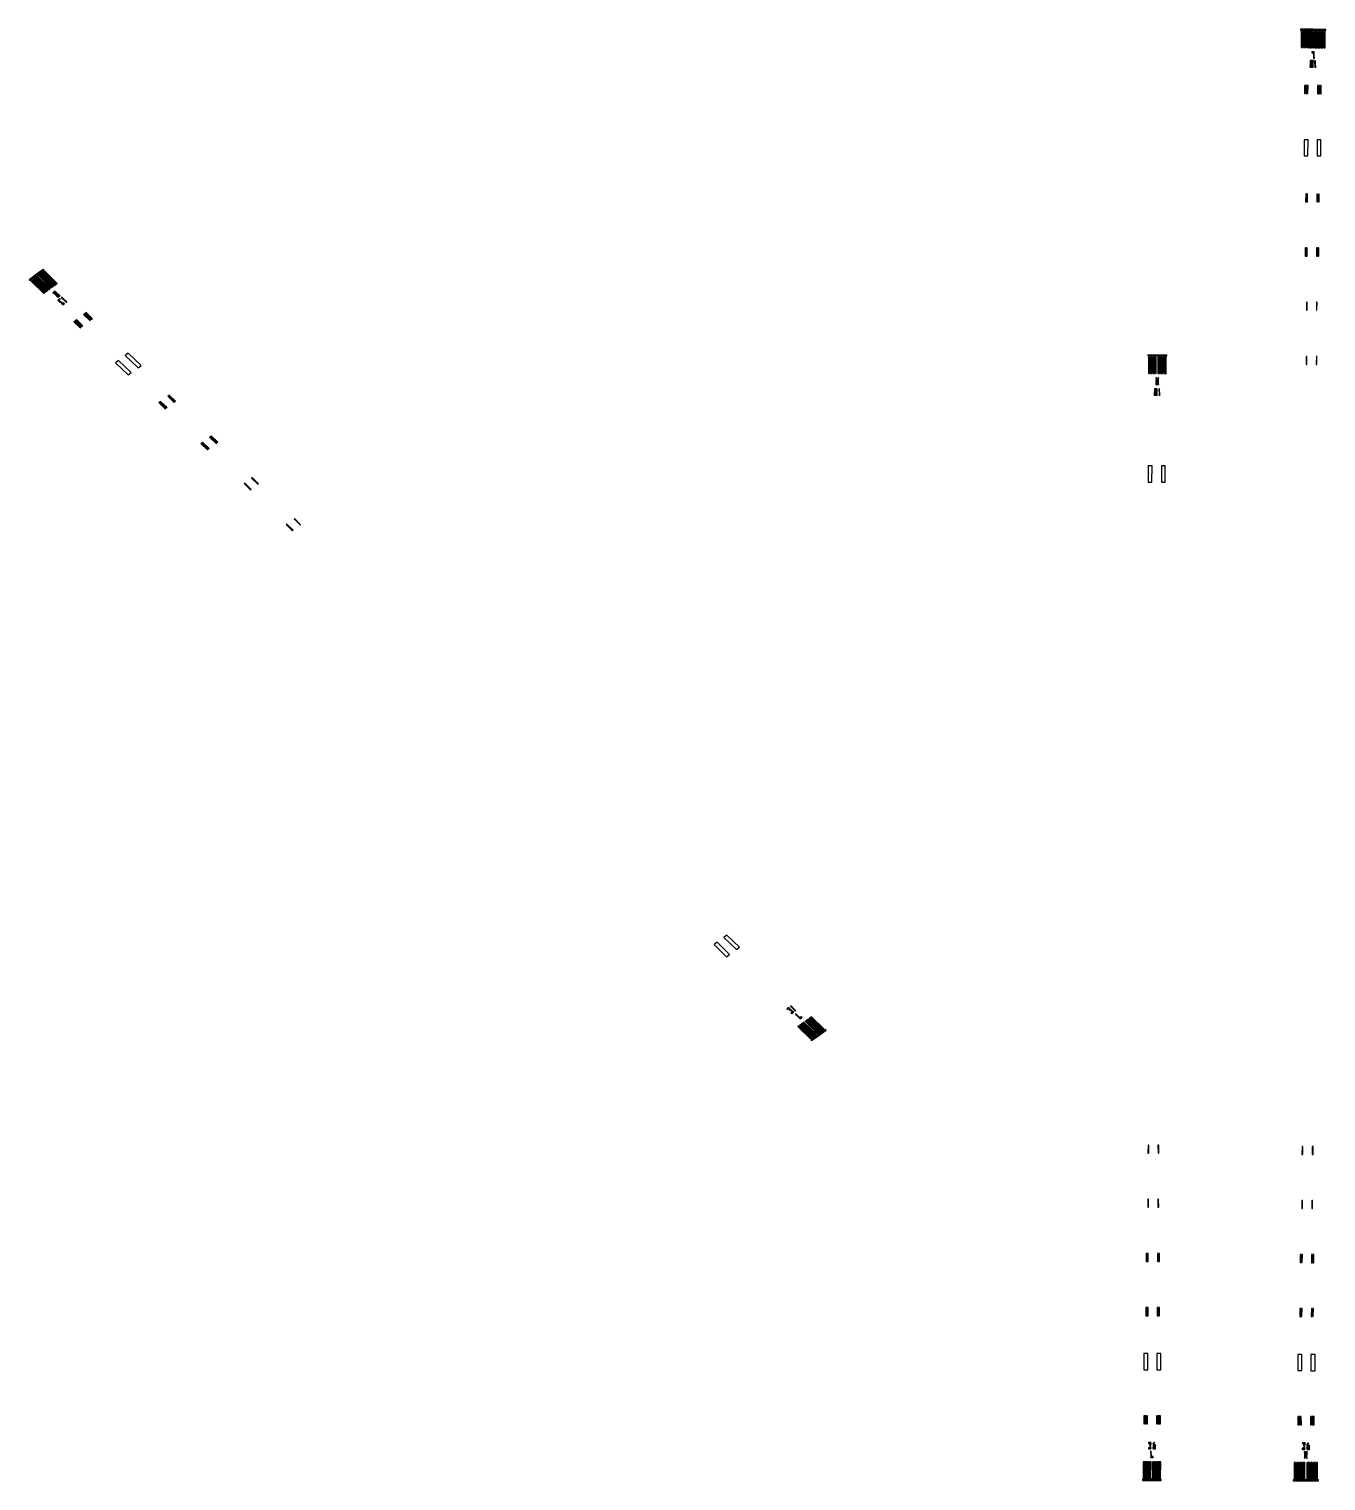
# Model space of a CAD drawing. Extents: x -35427060 to -35396884, y 11996532 to 12011437.
# Drawn here: x -35427060 to -35415055, y 11997997 to 12011437 of the extents above; entities that cross this region are included whole.
import ezdxf

# ---------------------------------------------------------------- set-up
doc = ezdxf.new("R2010")
doc.units = 0

msp = doc.modelspace()

# ---------------------------------------------------------------- linework, layer by layer
at = {"layer": 'mg_to_dxf', "color": 52}
for points in [[(-35415291.94, 12011427.28), (-35415291.94, 12011427.28), (-35415175.01, 12011435.63), (-35415291.94, 12011437.02)], [(-35415172.23, 12011425.88), (-35415172.23, 12011425.88), (-35415175.01, 12011435.63), (-35415291.94, 12011427.28)], [(-35415175.01, 12011435.63), (-35415175.01, 12011435.63), (-35415172.23, 12011425.88), (-35415055.3, 12011434.24)], [(-35415055.3, 12011434.24), (-35415055.3, 12011434.24), (-35415172.23, 12011425.88), (-35415055.3, 12011424.49)], [(-35415278.02, 12011265.8), (-35415275.24, 12011417.53), (-35415283.59, 12011417.53), (-35415283.59, 12011265.8)], [(-35415264.1, 12011265.8), (-35415264.1, 12011416.14), (-35415269.67, 12011416.14), (-35415272.45, 12011265.8)], [(-35415250.18, 12011265.8), (-35415250.18, 12011416.14), (-35415255.75, 12011416.14), (-35415258.53, 12011265.8)], [(-35415236.26, 12011265.8), (-35415236.26, 12011416.14), (-35415244.61, 12011416.14), (-35415244.61, 12011265.8)], [(-35415222.34, 12011265.8), (-35415222.34, 12011416.14), (-35415227.91, 12011416.14), (-35415230.69, 12011265.8)], [(-35415208.42, 12011264.41), (-35415208.42, 12011416.14), (-35415216.77, 12011416.14), (-35415216.77, 12011264.41)], [(-35415194.5, 12011264.41), (-35415194.5, 12011416.14), (-35415202.85, 12011416.14), (-35415202.85, 12011264.41)], [(-35415180.58, 12011264.41), (-35415180.58, 12011414.75), (-35415188.93, 12011414.75), (-35415188.93, 12011264.41)], [(-35415161.09, 12011264.41), (-35415161.09, 12011414.75), (-35415169.44, 12011414.75), (-35415169.44, 12011264.41)], [(-35415147.17, 12011264.41), (-35415147.17, 12011414.75), (-35415155.52, 12011414.75), (-35415155.52, 12011264.41)], [(-35415133.25, 12011264.41), (-35415133.25, 12011414.75), (-35415141.6, 12011414.75), (-35415141.6, 12011264.41)], [(-35415119.33, 12011264.41), (-35415119.33, 12011414.75), (-35415124.9, 12011414.75), (-35415127.68, 12011264.41)], [(-35415105.41, 12011264.41), (-35415105.41, 12011414.75), (-35415113.76, 12011414.75), (-35415113.76, 12011264.41)], [(-35415091.49, 12011264.41), (-35415091.49, 12011414.75), (-35415099.84, 12011414.75), (-35415099.84, 12011264.41)], [(-35415080.35, 12011264.41), (-35415077.57, 12011414.75), (-35415085.92, 12011414.75), (-35415088.7, 12011264.41)], [(-35415063.65, 12011264.41), (-35415063.65, 12011414.75), (-35415072, 12011414.75), (-35415072, 12011264.41)], [(-35415169.44, 12011215.69), (-35415169.44, 12011215.69), (-35415186.15, 12011225.43), (-35415186.15, 12011215.69)], [(-35415169.44, 12011215.69), (-35415169.44, 12011215.69), (-35415163.87, 12011225.43), (-35415186.15, 12011225.43)], [(-35415163.87, 12011225.43), (-35415163.87, 12011225.43), (-35415169.44, 12011215.69), (-35415163.87, 12011164.18)], [(-35415163.87, 12011164.18), (-35415163.87, 12011164.18), (-35415169.44, 12011215.69), (-35415169.44, 12011164.18)], [(-35415200.07, 12011114.07), (-35415200.07, 12011114.07), (-35415175.01, 12011144.69), (-35415200.07, 12011144.69)], [(-35415200.07, 12011114.07), (-35415200.07, 12011114.07), (-35415175.01, 12011115.46), (-35415175.01, 12011144.69)], [(-35415197.28, 12011111.28), (-35415197.28, 12011111.28), (-35415175.01, 12011115.46), (-35415200.07, 12011114.07)], [(-35415197.28, 12011111.28), (-35415197.28, 12011111.28), (-35415200.07, 12011084.83), (-35415180.58, 12011109.89)], [(-35415197.28, 12011111.28), (-35415197.28, 12011111.28), (-35415200.07, 12011107.11), (-35415200.07, 12011084.83)], [(-35415180.58, 12011109.89), (-35415180.58, 12011109.89), (-35415200.07, 12011084.83), (-35415175.01, 12011083.44)], [(-35415197.28, 12011111.28), (-35415197.28, 12011111.28), (-35415180.58, 12011109.89), (-35415175.01, 12011115.46)], [(-35415194.5, 12011115.46), (-35415180.58, 12011115.46), (-35415180.58, 12011134.95), (-35415194.5, 12011134.95)], [(-35415194.5, 12011094.58), (-35415180.58, 12011094.58), (-35415180.58, 12011105.72), (-35415194.5, 12011105.72)], [(-35415180.58, 12011109.89), (-35415180.58, 12011109.89), (-35415175.01, 12011083.44), (-35415175.01, 12011108.5)], [(-35415152.74, 12011094.58), (-35415152.74, 12011094.58), (-35415161.09, 12011143.3), (-35415158.31, 12011084.83)], [(-35415152.74, 12011094.58), (-35415152.74, 12011094.58), (-35415152.74, 12011143.3), (-35415161.09, 12011143.3)], [(-35415152.74, 12011094.58), (-35415152.74, 12011094.58), (-35415158.31, 12011084.83), (-35415149.95, 12011084.83)], [(-35415152.74, 12011094.58), (-35415152.74, 12011094.58), (-35415149.95, 12011084.83), (-35415149.95, 12011094.58)], [(-35415247.4, 12010839.84), (-35415244.61, 12010915.01), (-35415252.96, 12010915.01), (-35415252.96, 12010839.84)], [(-35415233.48, 12010839.84), (-35415233.48, 12010915.01), (-35415239.04, 12010915.01), (-35415239.04, 12010839.84)], [(-35415222.34, 12010839.84), (-35415219.56, 12010915.01), (-35415227.91, 12010915.01), (-35415227.91, 12010839.84)], [(-35415127.68, 12010838.44), (-35415124.9, 12010913.61), (-35415133.25, 12010913.61), (-35415133.25, 12010838.44)], [(-35415113.76, 12010838.44), (-35415113.76, 12010913.61), (-35415119.33, 12010913.61), (-35415122.11, 12010838.44)], [(-35415099.84, 12010838.44), (-35415099.84, 12010913.61), (-35415105.41, 12010913.61), (-35415105.41, 12010838.44)], [(-35415258.53, 12010262.14), (-35415222.34, 12010262.14), (-35415219.56, 12010412.48), (-35415258.53, 12010412.48)], [(-35415102.62, 12010412.48), (-35415136.03, 12010412.48), (-35415136.03, 12010262.14), (-35415102.62, 12010262.14)], [(-35415236.26, 12009836.18), (-35415236.26, 12009911.35), (-35415241.83, 12009911.35), (-35415244.61, 12009836.18)], [(-35415225.12, 12009836.18), (-35415225.12, 12009911.35), (-35415230.69, 12009911.35), (-35415233.48, 12009836.18)], [(-35415133.25, 12009836.18), (-35415133.25, 12009909.96), (-35415138.82, 12009909.96), (-35415138.82, 12009836.18)], [(-35415119.33, 12009836.18), (-35415119.33, 12009909.96), (-35415124.9, 12009909.96), (-35415124.9, 12009836.18)], [(-35415239.04, 12009335.04), (-35415239.04, 12009410.21), (-35415247.4, 12009410.21), (-35415247.4, 12009335.04)], [(-35415227.91, 12009335.04), (-35415227.91, 12009410.21), (-35415233.48, 12009410.21), (-35415236.26, 12009335.04)], [(-35415133.25, 12009333.65), (-35415133.25, 12009410.21), (-35415141.6, 12009410.21), (-35415141.6, 12009333.65)], [(-35415122.11, 12009333.65), (-35415122.11, 12009410.21), (-35415127.68, 12009410.21), (-35415127.68, 12009333.65)], [(-35426993.4, 12009165.22), (-35426993.4, 12009165.22), (-35427060.22, 12009116.5), (-35427051.87, 12009109.54)], [(-35426993.4, 12009165.22), (-35426993.4, 12009165.22), (-35427051.87, 12009109.54), (-35426985.05, 12009156.86)], [(-35426993.4, 12009165.22), (-35426993.4, 12009165.22), (-35426985.05, 12009156.86), (-35426929.37, 12009212.55)], [(-35426870.9, 12009028.8), (-35426865.33, 12009032.97), (-35426982.26, 12009147.12), (-35426990.62, 12009141.55)], [(-35426921.01, 12009205.59), (-35426921.01, 12009205.59), (-35426929.37, 12009212.55), (-35426985.05, 12009156.86)], [(-35426856.98, 12009039.93), (-35426851.41, 12009044.11), (-35426968.34, 12009158.26), (-35426973.91, 12009154.08)], [(-35426845.84, 12009046.89), (-35426840.28, 12009051.07), (-35426957.21, 12009165.22), (-35426962.78, 12009161.04)], [(-35426834.71, 12009053.85), (-35426829.14, 12009059.42), (-35426948.86, 12009173.57), (-35426954.42, 12009169.39)], [(-35426823.57, 12009062.21), (-35426818, 12009066.38), (-35426937.72, 12009180.53), (-35426943.29, 12009176.35)], [(-35426815.22, 12009070.56), (-35426806.87, 12009074.73), (-35426926.58, 12009188.88), (-35426932.15, 12009184.7)], [(-35426804.08, 12009077.52), (-35426798.52, 12009081.69), (-35426915.45, 12009195.84), (-35426921.01, 12009191.67)], [(-35426923.8, 12008989.82), (-35426918.23, 12008994), (-35427035.16, 12009108.14), (-35427040.73, 12009103.97)], [(-35426912.66, 12008998.17), (-35426907.09, 12009002.35), (-35427024.03, 12009116.5), (-35427029.59, 12009112.32)], [(-35426901.53, 12009005.13), (-35426895.96, 12009009.31), (-35427015.67, 12009123.46), (-35427021.24, 12009119.28)], [(-35426893.17, 12009013.48), (-35426884.82, 12009017.66), (-35427004.54, 12009131.81), (-35427010.1, 12009127.63)], [(-35426882.04, 12009020.44), (-35426876.47, 12009024.62), (-35426993.4, 12009138.77), (-35426998.97, 12009134.59)], [(-35426806.87, 12008989.82), (-35426806.87, 12008989.82), (-35426823.57, 12009012.09), (-35426826.36, 12009009.31)], [(-35426776.24, 12008967.55), (-35426776.24, 12008967.55), (-35426823.57, 12009012.09), (-35426806.87, 12008989.82)], [(-35426812.44, 12008987.04), (-35426812.44, 12008987.04), (-35426834.71, 12009002.35), (-35426840.28, 12008999.56)], [(-35426812.44, 12008987.04), (-35426812.44, 12008987.04), (-35426840.28, 12008999.56), (-35426815.22, 12008984.25)], [(-35426815.22, 12008984.25), (-35426815.22, 12008984.25), (-35426820.79, 12008981.47), (-35426792.95, 12008955.02)], [(-35426815.22, 12008984.25), (-35426815.22, 12008984.25), (-35426806.87, 12008989.82), (-35426812.44, 12008987.04)], [(-35426815.22, 12008984.25), (-35426815.22, 12008984.25), (-35426776.24, 12008967.55), (-35426806.87, 12008989.82)], [(-35426815.22, 12008984.25), (-35426815.22, 12008984.25), (-35426792.95, 12008955.02), (-35426776.24, 12008967.55)], [(-35426795.73, 12008966.16), (-35426790.16, 12008971.72), (-35426798.52, 12008982.86), (-35426806.87, 12008975.9)], [(-35426784.59, 12008927.18), (-35426784.59, 12008927.18), (-35426776.24, 12008941.1), (-35426792.95, 12008928.57)], [(-35426767.89, 12008910.47), (-35426767.89, 12008910.47), (-35426792.95, 12008928.57), (-35426770.67, 12008907.69)], [(-35426767.89, 12008910.47), (-35426767.89, 12008910.47), (-35426784.59, 12008927.18), (-35426792.95, 12008928.57)], [(-35426784.59, 12008927.18), (-35426784.59, 12008927.18), (-35426773.46, 12008936.92), (-35426776.24, 12008941.1)], [(-35426767.89, 12008910.47), (-35426767.89, 12008910.47), (-35426770.67, 12008907.69), (-35426759.54, 12008906.3)], [(-35426767.89, 12008910.47), (-35426767.89, 12008910.47), (-35426759.54, 12008906.3), (-35426753.97, 12008909.08)], [(-35426762.32, 12008950.84), (-35426762.32, 12008950.84), (-35426717.78, 12008916.04), (-35426756.75, 12008953.63)], [(-35426714.99, 12008906.3), (-35426714.99, 12008906.3), (-35426717.78, 12008916.04), (-35426762.32, 12008950.84)], [(-35426759.54, 12008906.3), (-35426759.54, 12008906.3), (-35426753.97, 12008896.55), (-35426753.97, 12008909.08)], [(-35426759.54, 12008906.3), (-35426759.54, 12008906.3), (-35426759.54, 12008895.16), (-35426753.97, 12008896.55)], [(-35426759.54, 12008895.16), (-35426759.54, 12008895.16), (-35426751.19, 12008892.38), (-35426753.97, 12008896.55)], [(-35426751.19, 12008892.38), (-35426751.19, 12008892.38), (-35426759.54, 12008895.16), (-35426748.4, 12008884.03)], [(-35426756.75, 12008953.63), (-35426756.75, 12008953.63), (-35426717.78, 12008916.04)], [(-35426748.4, 12008884.03), (-35426748.4, 12008884.03), (-35426737.27, 12008902.12), (-35426751.19, 12008892.38)], [(-35426748.4, 12008884.03), (-35426748.4, 12008884.03), (-35426731.7, 12008895.16), (-35426737.27, 12008902.12)], [(-35426714.99, 12008906.3), (-35426714.99, 12008906.3), (-35426709.42, 12008910.47), (-35426717.78, 12008916.04)], [(-35415236.26, 12008907.69), (-35415236.26, 12008833.91), (-35415230.69, 12008833.91), (-35415230.69, 12008907.69)], [(-35415138.82, 12008833.91), (-35415136.03, 12008907.69), (-35415144.39, 12008907.69), (-35415144.39, 12008833.91)], [(-35426578.57, 12008678), (-35426573.01, 12008682.18), (-35426631.47, 12008739.25), (-35426637.04, 12008735.08)], [(-35426567.44, 12008686.36), (-35426561.87, 12008690.53), (-35426620.33, 12008747.61), (-35426625.9, 12008743.43)], [(-35426497.84, 12008737.86), (-35426492.27, 12008742.04), (-35426550.73, 12008799.11), (-35426556.3, 12008794.93)], [(-35426486.7, 12008744.82), (-35426483.91, 12008749), (-35426542.38, 12008806.07), (-35426547.95, 12008801.89)], [(-35426478.35, 12008751.78), (-35426472.78, 12008755.96), (-35426531.24, 12008813.03), (-35426536.81, 12008808.86)], [(-35426586.93, 12008671.04), (-35426581.36, 12008675.22), (-35426639.82, 12008732.29), (-35426645.39, 12008728.12)], [(-35426113.63, 12008256.22), (-35426233.35, 12008368.97), (-35426258.41, 12008348.09), (-35426141.47, 12008235.34)], [(-35426169.31, 12008414.91), (-35426049.6, 12008302.15), (-35426021.76, 12008321.64), (-35426141.47, 12008435.79)], [(-35416614.38, 12008410.73), (-35416614.38, 12008410.73), (-35416703.47, 12008420.48), (-35416703.47, 12008410.73)], [(-35416614.38, 12008410.73), (-35416614.38, 12008410.73), (-35416614.38, 12008419.08), (-35416703.47, 12008420.48)], [(-35416692.33, 12008247.86), (-35416692.33, 12008399.6), (-35416697.9, 12008399.6), (-35416697.9, 12008247.86)], [(-35416678.41, 12008247.86), (-35416678.41, 12008399.6), (-35416683.98, 12008399.6), (-35416683.98, 12008247.86)], [(-35416667.27, 12008247.86), (-35416667.27, 12008399.6), (-35416672.84, 12008399.6), (-35416672.84, 12008247.86)], [(-35416650.57, 12008247.86), (-35416650.57, 12008399.6), (-35416658.92, 12008399.6), (-35416658.92, 12008247.86)], [(-35416639.43, 12008247.86), (-35416639.43, 12008399.6), (-35416645, 12008399.6), (-35416645, 12008247.86)], [(-35416625.51, 12008247.86), (-35416625.51, 12008399.6), (-35416631.08, 12008399.6), (-35416631.08, 12008247.86)], [(-35416614.38, 12008410.73), (-35416614.38, 12008410.73), (-35416528.07, 12008409.34), (-35416614.38, 12008419.08)], [(-35416614.38, 12008419.08), (-35416614.38, 12008419.08), (-35416528.07, 12008409.34), (-35416528.07, 12008419.08)], [(-35416603.24, 12008247.86), (-35416603.24, 12008399.6), (-35416611.59, 12008399.6), (-35416611.59, 12008247.86)], [(-35416589.32, 12008247.86), (-35416589.32, 12008399.6), (-35416597.67, 12008399.6), (-35416597.67, 12008247.86)], [(-35416575.4, 12008247.86), (-35416575.4, 12008399.6), (-35416583.75, 12008399.6), (-35416583.75, 12008247.86)], [(-35416564.26, 12008247.86), (-35416564.26, 12008398.2), (-35416569.83, 12008398.2), (-35416569.83, 12008247.86)], [(-35416547.56, 12008247.86), (-35416547.56, 12008398.2), (-35416555.91, 12008398.2), (-35416555.91, 12008247.86)], [(-35416533.64, 12008246.47), (-35416533.64, 12008398.2), (-35416541.99, 12008398.2), (-35416541.99, 12008246.47)], [(-35415233.48, 12008405.16), (-35415239.04, 12008405.16), (-35415239.04, 12008332.78), (-35415233.48, 12008332.78)], [(-35415138.82, 12008332.78), (-35415138.82, 12008407.95), (-35415144.39, 12008407.95), (-35415147.17, 12008332.78)], [(-35416617.16, 12008182.44), (-35416617.16, 12008182.44), (-35416631.08, 12008207.5), (-35416622.73, 12008183.83)], [(-35416617.16, 12008182.44), (-35416617.16, 12008182.44), (-35416622.73, 12008207.5), (-35416631.08, 12008207.5)], [(-35416606.02, 12008147.64), (-35416606.02, 12008147.64), (-35416606.02, 12008207.5), (-35416611.59, 12008183.83)], [(-35416611.59, 12008183.83), (-35416611.59, 12008183.83), (-35416606.02, 12008207.5), (-35416611.59, 12008207.5)], [(-35416622.73, 12008073.86), (-35416622.73, 12008073.86), (-35416645, 12008047.41), (-35416617.16, 12008047.41)], [(-35416639.43, 12008073.86), (-35416639.43, 12008073.86), (-35416645, 12008047.41), (-35416622.73, 12008073.86)], [(-35416639.43, 12008073.86), (-35416639.43, 12008073.86), (-35416645, 12008071.08), (-35416645, 12008047.41)], [(-35416642.22, 12008076.64), (-35416642.22, 12008076.64), (-35416617.16, 12008107.27), (-35416642.22, 12008107.27)], [(-35416642.22, 12008076.64), (-35416642.22, 12008076.64), (-35416617.16, 12008078.04), (-35416617.16, 12008107.27)], [(-35416639.43, 12008073.86), (-35416639.43, 12008073.86), (-35416617.16, 12008078.04), (-35416642.22, 12008076.64)], [(-35416639.43, 12008073.86), (-35416639.43, 12008073.86), (-35416622.73, 12008073.86), (-35416617.16, 12008078.04)], [(-35416636.65, 12008079.43), (-35416622.73, 12008079.43), (-35416625.51, 12008097.52), (-35416636.65, 12008097.52)], [(-35416636.65, 12008057.16), (-35416625.51, 12008057.16), (-35416625.51, 12008068.29), (-35416636.65, 12008068.29)], [(-35416606.02, 12008147.64), (-35416606.02, 12008147.64), (-35416631.08, 12008183.83), (-35416631.08, 12008147.64)], [(-35416617.16, 12008182.44), (-35416617.16, 12008182.44), (-35416631.08, 12008183.83), (-35416606.02, 12008147.64)], [(-35416617.16, 12008182.44), (-35416617.16, 12008182.44), (-35416622.73, 12008183.83), (-35416631.08, 12008183.83)], [(-35416622.73, 12008158.77), (-35416611.59, 12008158.77), (-35416611.59, 12008172.69), (-35416622.73, 12008172.69)], [(-35416622.73, 12008073.86), (-35416622.73, 12008073.86), (-35416617.16, 12008047.41), (-35416619.94, 12008069.68)], [(-35416617.16, 12008182.44), (-35416617.16, 12008182.44), (-35416606.02, 12008147.64), (-35416611.59, 12008183.83)], [(-35416600.46, 12008047.41), (-35416600.46, 12008047.41), (-35416594.89, 12008055.76), (-35416600.46, 12008107.27)], [(-35416600.46, 12008107.27), (-35416600.46, 12008107.27), (-35416594.89, 12008055.76), (-35416594.89, 12008107.27)], [(-35425793.46, 12007924.91), (-35425851.93, 12007983.38), (-35425857.5, 12007979.2), (-35425799.03, 12007922.13)], [(-35425782.33, 12007933.26), (-35425843.58, 12007990.34), (-35425849.15, 12007986.16), (-35425787.9, 12007929.09)], [(-35425712.73, 12007984.77), (-35425771.19, 12008041.84), (-35425776.76, 12008037.67), (-35425718.29, 12007980.59)], [(-35425704.37, 12007991.73), (-35425762.84, 12008048.8), (-35425768.41, 12008044.63), (-35425709.94, 12007987.55)], [(-35416594.89, 12008055.76), (-35416594.89, 12008055.76), (-35416600.46, 12008047.41), (-35416592.1, 12008047.41)], [(-35416594.89, 12008055.76), (-35416594.89, 12008055.76), (-35416592.1, 12008047.41), (-35416592.1, 12008055.76)], [(-35425322.96, 12007604.74), (-35425381.42, 12007663.21), (-35425389.77, 12007657.64), (-35425328.52, 12007600.57)], [(-35425311.82, 12007611.7), (-35425373.07, 12007670.17), (-35425378.64, 12007665.99), (-35425320.17, 12007607.53)], [(-35425403.69, 12007546.28), (-35425462.16, 12007603.35), (-35425470.51, 12007599.18), (-35425409.26, 12007542.1)], [(-35425392.56, 12007553.24), (-35425453.81, 12007611.7), (-35425459.38, 12007607.53), (-35425398.13, 12007549.06)], [(-35416700.68, 12007242.81), (-35416667.27, 12007242.81), (-35416664.49, 12007394.55), (-35416700.68, 12007394.55)], [(-35416544.77, 12007394.55), (-35416578.18, 12007394.55), (-35416578.18, 12007242.81), (-35416544.77, 12007242.81)], [(-35424935.97, 12007227.5), (-35424994.44, 12007284.58), (-35425000, 12007280.4), (-35424941.54, 12007223.33)], [(-35425064.04, 12007233.07), (-35425069.61, 12007228.89), (-35425011.14, 12007171.82), (-35425005.57, 12007176)], [(-35424546.2, 12006848.87), (-35424601.88, 12006905.94), (-35424607.45, 12006901.77), (-35424548.98, 12006844.69)], [(-35424674.27, 12006854.44), (-35424679.84, 12006850.26), (-35424621.37, 12006793.19), (-35424615.8, 12006797.36)], [(-35420690.26, 12002983.18), (-35420718.1, 12002963.69), (-35420603.95, 12002849.55), (-35420576.11, 12002869.04)], [(-35420512.08, 12002916.36), (-35420484.24, 12002937.25), (-35420601.17, 12003050), (-35420629.01, 12003029.12)], [(-35420027.65, 12002380.43), (-35420027.65, 12002380.43), (-35420044.35, 12002367.9), (-35420038.79, 12002360.94)], [(-35420027.65, 12002380.43), (-35420027.65, 12002380.43), (-35420038.79, 12002360.94), (-35420024.87, 12002372.08)], [(-35420016.51, 12002367.9), (-35420016.51, 12002367.9), (-35420027.65, 12002380.43), (-35420024.87, 12002372.08)], [(-35420016.51, 12002367.9), (-35420016.51, 12002367.9), (-35420024.87, 12002372.08), (-35420019.3, 12002367.9)], [(-35420016.51, 12002358.16), (-35420016.51, 12002358.16), (-35420019.3, 12002367.9), (-35420022.08, 12002353.98)], [(-35420008.16, 12002353.98), (-35420008.16, 12002353.98), (-35420016.51, 12002358.16), (-35420022.08, 12002353.98)], [(-35420016.51, 12002358.16), (-35420016.51, 12002358.16), (-35420016.51, 12002367.9), (-35420019.3, 12002367.9)], [(-35420008.16, 12002353.98), (-35420008.16, 12002353.98), (-35420005.38, 12002358.16), (-35420016.51, 12002358.16)], [(-35420002.59, 12002384.61), (-35420002.59, 12002384.61), (-35420008.16, 12002394.35), (-35420010.95, 12002390.18)], [(-35420002.59, 12002384.61), (-35420002.59, 12002384.61), (-35420010.95, 12002390.18), (-35420005.38, 12002384.61)], [(-35420002.59, 12002384.61), (-35420002.59, 12002384.61), (-35419966.4, 12002347.02), (-35420008.16, 12002394.35)], [(-35420008.16, 12002394.35), (-35420008.16, 12002394.35), (-35419966.4, 12002347.02), (-35419963.62, 12002349.81)], [(-35420008.16, 12002353.98), (-35420008.16, 12002353.98), (-35419983.1, 12002335.89), (-35420005.38, 12002358.16)], [(-35420008.16, 12002353.98), (-35420008.16, 12002353.98), (-35419994.24, 12002340.06), (-35419983.1, 12002335.89)], [(-35419994.24, 12002340.06), (-35419994.24, 12002340.06), (-35420008.16, 12002330.32), (-35419999.81, 12002323.36)], [(-35419994.24, 12002340.06), (-35419994.24, 12002340.06), (-35419999.81, 12002323.36), (-35419983.1, 12002335.89)], [(-35419966.4, 12002319.18), (-35419966.4, 12002319.18), (-35419924.64, 12002284.38), (-35419963.62, 12002321.97)], [(-35419921.86, 12002274.64), (-35419921.86, 12002274.64), (-35419924.64, 12002284.38), (-35419966.4, 12002319.18)], [(-35419924.64, 12002284.38), (-35419924.64, 12002284.38), (-35419905.15, 12002285.77), (-35419913.5, 12002294.12)], [(-35419707.48, 12002177.19), (-35419701.91, 12002181.37), (-35419818.84, 12002294.12), (-35419824.41, 12002291.34)], [(-35419827.2, 12002090.89), (-35419821.63, 12002095.06), (-35419938.56, 12002209.21), (-35419944.13, 12002205.03)], [(-35419816.06, 12002099.24), (-35419810.49, 12002103.42), (-35419930.21, 12002216.17), (-35419932.99, 12002213.39)], [(-35419924.64, 12002284.38), (-35419924.64, 12002284.38), (-35419921.86, 12002274.64), (-35419905.15, 12002285.77)], [(-35419807.71, 12002106.2), (-35419802.14, 12002110.38), (-35419919.07, 12002223.13), (-35419924.64, 12002220.35)], [(-35419796.57, 12002113.16), (-35419791, 12002117.34), (-35419907.93, 12002231.48), (-35419913.5, 12002227.31)], [(-35419785.44, 12002121.51), (-35419779.87, 12002125.69), (-35419899.58, 12002238.44), (-35419902.37, 12002235.66)], [(-35419777.08, 12002128.47), (-35419771.52, 12002132.65), (-35419888.45, 12002245.4), (-35419894.01, 12002241.23)], [(-35419760.38, 12002139.61), (-35419754.81, 12002143.78), (-35419871.74, 12002256.54), (-35419877.31, 12002253.76)], [(-35419749.24, 12002147.96), (-35419743.67, 12002150.74), (-35419860.61, 12002264.89), (-35419866.17, 12002260.72)], [(-35419738.11, 12002154.92), (-35419732.54, 12002159.1), (-35419852.25, 12002271.85), (-35419855.04, 12002269.07)], [(-35419729.75, 12002161.88), (-35419724.19, 12002166.06), (-35419841.12, 12002278.81), (-35419846.69, 12002276.03)], [(-35419718.62, 12002168.84), (-35419713.05, 12002173.02), (-35419829.98, 12002285.77), (-35419835.55, 12002282.99)], [(-35419757.59, 12002127.08), (-35419757.59, 12002127.08), (-35419749.24, 12002120.12), (-35419690.78, 12002175.8)], [(-35419682.42, 12002168.84), (-35419682.42, 12002168.84), (-35419690.78, 12002175.8), (-35419749.24, 12002120.12)], [(-35419757.59, 12002127.08), (-35419757.59, 12002127.08), (-35419824.41, 12002081.14), (-35419816.06, 12002072.79)], [(-35419757.59, 12002127.08), (-35419757.59, 12002127.08), (-35419816.06, 12002072.79), (-35419749.24, 12002120.12)], [(-35416703.47, 12001030.16), (-35416695.11, 12001030.16), (-35416695.11, 12001106.72), (-35416700.68, 12001106.72)], [(-35416608.81, 12001031.55), (-35416603.24, 12001031.55), (-35416603.24, 12001105.33), (-35416611.59, 12001105.33)], [(-35415269.67, 12001020.41), (-35415269.67, 12001094.19), (-35415275.24, 12001094.19), (-35415278.02, 12001020.41)], [(-35415175.01, 12001019.02), (-35415175.01, 12001092.8), (-35415183.36, 12001092.8), (-35415183.36, 12001019.02)], [(-35416703.47, 12000530.41), (-35416697.9, 12000530.41), (-35416697.9, 12000604.19), (-35416703.47, 12000604.19)], [(-35416611.59, 12000530.41), (-35416603.24, 12000530.41), (-35416606.02, 12000604.19), (-35416611.59, 12000604.19)], [(-35415278.02, 12000517.89), (-35415272.45, 12000517.89), (-35415272.45, 12000593.06), (-35415278.02, 12000593.06)], [(-35415186.15, 12000517.89), (-35415180.58, 12000517.89), (-35415180.58, 12000591.66), (-35415186.15, 12000591.66)], [(-35416720.17, 12000029.28), (-35416711.82, 12000029.28), (-35416711.82, 12000103.06), (-35416720.17, 12000103.06)], [(-35416706.25, 12000029.28), (-35416700.68, 12000029.28), (-35416700.68, 12000103.06), (-35416706.25, 12000103.06)], [(-35416614.38, 12000027.89), (-35416606.02, 12000027.89), (-35416606.02, 12000103.06), (-35416614.38, 12000103.06)], [(-35416600.46, 12000027.89), (-35416594.89, 12000027.89), (-35416594.89, 12000103.06), (-35416600.46, 12000103.06)], [(-35415286.37, 12000018.15), (-35415286.37, 12000093.31), (-35415294.73, 12000093.31), (-35415294.73, 12000018.15)], [(-35415275.24, 12000018.15), (-35415272.45, 12000093.31), (-35415280.81, 12000093.31), (-35415280.81, 12000018.15)], [(-35415180.58, 12000016.75), (-35415180.58, 12000091.92), (-35415188.93, 12000091.92), (-35415188.93, 12000016.75)], [(-35415166.66, 12000016.75), (-35415166.66, 12000091.92), (-35415175.01, 12000091.92), (-35415175.01, 12000016.75)], [(-35416722.96, 11999525.36), (-35416714.6, 11999525.36), (-35416714.6, 11999601.93), (-35416722.96, 11999601.93)], [(-35416709.04, 11999525.36), (-35416700.68, 11999525.36), (-35416700.68, 11999601.93), (-35416711.82, 11999601.93)], [(-35416617.16, 11999526.76), (-35416608.81, 11999526.76), (-35416608.81, 11999601.93), (-35416617.16, 11999601.93)], [(-35416603.24, 11999526.76), (-35416594.89, 11999526.76), (-35416594.89, 11999601.93), (-35416603.24, 11999601.93)], [(-35415289.16, 11999518.4), (-35415289.16, 11999593.57), (-35415297.51, 11999593.57), (-35415297.51, 11999518.4)], [(-35415278.02, 11999518.4), (-35415275.24, 11999593.57), (-35415283.59, 11999593.57), (-35415283.59, 11999518.4)], [(-35415183.36, 11999518.4), (-35415183.36, 11999592.18), (-35415188.93, 11999592.18), (-35415191.72, 11999518.4)], [(-35415172.23, 11999518.4), (-35415169.44, 11999592.18), (-35415177.79, 11999592.18), (-35415177.79, 11999518.4)], [(-35416703.47, 11999025.62), (-35416703.47, 11999175.96), (-35416742.44, 11999175.96), (-35416739.66, 11999025.62)], [(-35416619.94, 11999025.62), (-35416583.75, 11999025.62), (-35416583.75, 11999175.96), (-35416619.94, 11999175.96)], [(-35415278.02, 11999167.61), (-35415314.21, 11999167.61), (-35415314.21, 11999018.66), (-35415278.02, 11999018.66)], [(-35415194.5, 11999017.27), (-35415155.52, 11999017.27), (-35415155.52, 11999167.61), (-35415194.5, 11999167.61)], [(-35416742.44, 11998524.49), (-35416734.09, 11998524.49), (-35416731.31, 11998599.66), (-35416739.66, 11998599.66)], [(-35416728.52, 11998524.49), (-35416720.17, 11998524.49), (-35416720.17, 11998599.66), (-35416728.52, 11998599.66)], [(-35416714.6, 11998524.49), (-35416706.25, 11998524.49), (-35416706.25, 11998599.66), (-35416714.6, 11998599.66)], [(-35416622.73, 11998524.49), (-35416614.38, 11998524.49), (-35416614.38, 11998599.66), (-35416622.73, 11998599.66)], [(-35416608.81, 11998524.49), (-35416600.46, 11998524.49), (-35416600.46, 11998599.66), (-35416608.81, 11998599.66)], [(-35416594.89, 11998524.49), (-35416586.54, 11998524.49), (-35416586.54, 11998599.66), (-35416594.89, 11998599.66)], [(-35415308.65, 11998517.53), (-35415308.65, 11998594.09), (-35415317, 11998594.09), (-35415317, 11998517.53)], [(-35415294.73, 11998517.53), (-35415294.73, 11998594.09), (-35415303.08, 11998594.09), (-35415303.08, 11998517.53)], [(-35415280.81, 11998517.53), (-35415283.59, 11998594.09), (-35415289.16, 11998594.09), (-35415289.16, 11998517.53)], [(-35415188.93, 11998517.53), (-35415188.93, 11998592.7), (-35415197.28, 11998592.7), (-35415197.28, 11998517.53)], [(-35415175.01, 11998517.53), (-35415175.01, 11998592.7), (-35415183.36, 11998592.7), (-35415183.36, 11998517.53)], [(-35415163.87, 11998517.53), (-35415163.87, 11998592.7), (-35415169.44, 11998592.7), (-35415169.44, 11998516.14)], [(-35416675.63, 11998353.27), (-35416675.63, 11998353.27), (-35416697.9, 11998344.92), (-35416678.41, 11998344.92)], [(-35416675.63, 11998353.27), (-35416675.63, 11998353.27), (-35416697.9, 11998353.27), (-35416697.9, 11998344.92)], [(-35416681.19, 11998303.16), (-35416681.19, 11998303.16), (-35416697.9, 11998294.8), (-35416675.63, 11998294.8)], [(-35416681.19, 11998303.16), (-35416681.19, 11998303.16), (-35416697.9, 11998303.16), (-35416697.9, 11998294.8)], [(-35416683.98, 11998329.6), (-35416683.98, 11998329.6), (-35416681.19, 11998337.96), (-35416689.55, 11998329.6)], [(-35416681.19, 11998319.86), (-35416681.19, 11998319.86), (-35416683.98, 11998329.6), (-35416689.55, 11998329.6)], [(-35416683.98, 11998329.6), (-35416683.98, 11998329.6), (-35416672.84, 11998336.56), (-35416681.19, 11998337.96)], [(-35416681.19, 11998319.86), (-35416681.19, 11998319.86), (-35416675.63, 11998319.86), (-35416683.98, 11998329.6)], [(-35416681.19, 11998337.96), (-35416681.19, 11998337.96), (-35416672.84, 11998336.56), (-35416678.41, 11998344.92)], [(-35416681.19, 11998319.86), (-35416681.19, 11998319.86), (-35416675.63, 11998294.8), (-35416675.63, 11998319.86)], [(-35416681.19, 11998319.86), (-35416681.19, 11998319.86), (-35416681.19, 11998303.16), (-35416675.63, 11998294.8)], [(-35416672.84, 11998336.56), (-35416672.84, 11998336.56), (-35416675.63, 11998353.27), (-35416678.41, 11998344.92)], [(-35416675.63, 11998214.07), (-35416675.63, 11998214.07), (-35416672.84, 11998222.42), (-35416675.63, 11998273.92)], [(-35416675.63, 11998273.92), (-35416675.63, 11998273.92), (-35416672.84, 11998222.42), (-35416672.84, 11998273.92)], [(-35416650.57, 11998342.13), (-35416650.57, 11998342.13), (-35416642.22, 11998354.66), (-35416656.14, 11998343.53)], [(-35416650.57, 11998342.13), (-35416650.57, 11998342.13), (-35416656.14, 11998343.53), (-35416650.57, 11998331)], [(-35416650.57, 11998331), (-35416650.57, 11998331), (-35416656.14, 11998343.53), (-35416656.14, 11998294.8)], [(-35416656.14, 11998294.8), (-35416656.14, 11998294.8), (-35416633.87, 11998331), (-35416650.57, 11998331)], [(-35416656.14, 11998294.8), (-35416656.14, 11998294.8), (-35416633.87, 11998294.8), (-35416633.87, 11998331)], [(-35416650.57, 11998342.13), (-35416650.57, 11998342.13), (-35416642.22, 11998349.09), (-35416642.22, 11998354.66)], [(-35416639.43, 11998303.16), (-35416639.43, 11998321.25), (-35416650.57, 11998321.25), (-35416650.57, 11998303.16)], [(-35415255.75, 11998298.98), (-35415255.75, 11998298.98), (-35415275.24, 11998287.84), (-35415250.18, 11998287.84)], [(-35415255.75, 11998298.98), (-35415255.75, 11998298.98), (-35415275.24, 11998298.98), (-35415275.24, 11998287.84)], [(-35415247.4, 11998349.09), (-35415247.4, 11998349.09), (-35415272.45, 11998339.35), (-35415255.75, 11998339.35)], [(-35415247.4, 11998349.09), (-35415247.4, 11998349.09), (-35415272.45, 11998349.09), (-35415272.45, 11998339.35)], [(-35415255.75, 11998324.04), (-35415255.75, 11998324.04), (-35415252.96, 11998333.78), (-35415264.1, 11998324.04)], [(-35415255.75, 11998314.29), (-35415255.75, 11998314.29), (-35415255.75, 11998324.04), (-35415264.1, 11998324.04)], [(-35415247.4, 11998349.09), (-35415247.4, 11998349.09), (-35415255.75, 11998339.35), (-35415252.96, 11998333.78)], [(-35415255.75, 11998324.04), (-35415255.75, 11998324.04), (-35415247.4, 11998331), (-35415252.96, 11998333.78)], [(-35415250.18, 11998287.84), (-35415250.18, 11998287.84), (-35415250.18, 11998317.08), (-35415255.75, 11998324.04)], [(-35415255.75, 11998314.29), (-35415255.75, 11998314.29), (-35415250.18, 11998287.84), (-35415255.75, 11998324.04)], [(-35415255.75, 11998314.29), (-35415255.75, 11998314.29), (-35415255.75, 11998298.98), (-35415250.18, 11998287.84)], [(-35415252.96, 11998333.78), (-35415252.96, 11998333.78), (-35415247.4, 11998331), (-35415247.4, 11998349.09)], [(-35415252.96, 11998266.96), (-35415252.96, 11998266.96), (-35415252.96, 11998208.5), (-35415247.4, 11998233.55)], [(-35415236.26, 11998234.95), (-35415236.26, 11998234.95), (-35415227.91, 11998266.96), (-35415252.96, 11998266.96)], [(-35415236.26, 11998234.95), (-35415236.26, 11998234.95), (-35415252.96, 11998266.96), (-35415241.83, 11998233.55)], [(-35415241.83, 11998233.55), (-35415241.83, 11998233.55), (-35415252.96, 11998266.96), (-35415247.4, 11998233.55)], [(-35415233.48, 11998241.91), (-35415233.48, 11998257.22), (-35415247.4, 11998257.22), (-35415247.4, 11998241.91)], [(-35415236.26, 11998234.95), (-35415236.26, 11998234.95), (-35415227.91, 11998234.95), (-35415227.91, 11998266.96)], [(-35415227.91, 11998335.17), (-35415227.91, 11998335.17), (-35415216.77, 11998349.09), (-35415230.69, 11998336.56)], [(-35415227.91, 11998335.17), (-35415227.91, 11998335.17), (-35415230.69, 11998336.56), (-35415227.91, 11998324.04)], [(-35415227.91, 11998324.04), (-35415227.91, 11998324.04), (-35415230.69, 11998336.56), (-35415230.69, 11998289.24)], [(-35415230.69, 11998289.24), (-35415230.69, 11998289.24), (-35415208.42, 11998324.04), (-35415227.91, 11998324.04)], [(-35415230.69, 11998289.24), (-35415230.69, 11998289.24), (-35415208.42, 11998287.84), (-35415208.42, 11998324.04)], [(-35415227.91, 11998335.17), (-35415227.91, 11998335.17), (-35415216.77, 11998342.13), (-35415216.77, 11998349.09)], [(-35415213.99, 11998297.59), (-35415213.99, 11998317.08), (-35415227.91, 11998315.68), (-35415227.91, 11998297.59)], [(-35416748.01, 11998023.36), (-35416742.44, 11998023.36), (-35416742.44, 11998173.7), (-35416748.01, 11998173.7)], [(-35416736.88, 11998023.36), (-35416728.52, 11998023.36), (-35416728.52, 11998173.7), (-35416736.88, 11998173.7)], [(-35416722.96, 11998023.36), (-35416714.6, 11998023.36), (-35416714.6, 11998173.7), (-35416722.96, 11998173.7)], [(-35416709.04, 11998023.36), (-35416700.68, 11998023.36), (-35416700.68, 11998173.7), (-35416709.04, 11998173.7)], [(-35416695.11, 11998023.36), (-35416686.76, 11998023.36), (-35416686.76, 11998173.7), (-35416695.11, 11998173.7)], [(-35416681.19, 11998023.36), (-35416675.63, 11998023.36), (-35416672.84, 11998173.7), (-35416681.19, 11998173.7)], [(-35416672.84, 11998222.42), (-35416672.84, 11998222.42), (-35416675.63, 11998214.07), (-35416653.35, 11998214.07)], [(-35416672.84, 11998222.42), (-35416672.84, 11998222.42), (-35416653.35, 11998214.07), (-35416653.35, 11998222.42)], [(-35416661.71, 11998023.36), (-35416653.35, 11998023.36), (-35416653.35, 11998173.7), (-35416661.71, 11998173.7)], [(-35416647.79, 11998023.36), (-35416639.43, 11998023.36), (-35416639.43, 11998173.7), (-35416647.79, 11998173.7)], [(-35416633.87, 11998023.36), (-35416628.3, 11998023.36), (-35416625.51, 11998173.7), (-35416633.87, 11998173.7)], [(-35416619.94, 11998023.36), (-35416614.38, 11998023.36), (-35416611.59, 11998173.7), (-35416619.94, 11998173.7)], [(-35416606.02, 11998023.36), (-35416597.67, 11998021.96), (-35416597.67, 11998173.7), (-35416606.02, 11998173.7)], [(-35416592.1, 11998021.96), (-35416586.54, 11998021.96), (-35416583.75, 11998173.7), (-35416592.1, 11998173.7)], [(-35415350.41, 11998016.4), (-35415344.84, 11998016.4), (-35415344.84, 11998168.13), (-35415350.41, 11998168.13)], [(-35415336.49, 11998016.4), (-35415330.92, 11998016.4), (-35415330.92, 11998168.13), (-35415336.49, 11998168.13)], [(-35415322.57, 11998016.4), (-35415317, 11998016.4), (-35415317, 11998168.13), (-35415322.57, 11998168.13)], [(-35415308.65, 11998016.4), (-35415303.08, 11998016.4), (-35415303.08, 11998168.13), (-35415308.65, 11998168.13)], [(-35415297.51, 11998016.4), (-35415289.16, 11998016.4), (-35415289.16, 11998168.13), (-35415297.51, 11998168.13)], [(-35415283.59, 11998015), (-35415275.24, 11998015), (-35415275.24, 11998168.13), (-35415280.81, 11998168.13)], [(-35415269.67, 11998015), (-35415261.32, 11998015), (-35415261.32, 11998168.13), (-35415269.67, 11998168.13)], [(-35415255.75, 11998015), (-35415250.18, 11998015), (-35415250.18, 11998168.13), (-35415255.75, 11998168.13)], [(-35415247.4, 11998233.55), (-35415247.4, 11998233.55), (-35415252.96, 11998208.5), (-35415247.4, 11998208.5)], [(-35415241.83, 11998233.55), (-35415241.83, 11998233.55), (-35415227.91, 11998208.5), (-35415236.26, 11998234.95)], [(-35415241.83, 11998233.55), (-35415241.83, 11998233.55), (-35415236.26, 11998208.5), (-35415227.91, 11998208.5)], [(-35415233.48, 11998015), (-35415227.91, 11998015), (-35415227.91, 11998168.13), (-35415233.48, 11998168.13)], [(-35415222.34, 11998015), (-35415216.77, 11998015), (-35415213.99, 11998168.13), (-35415222.34, 11998168.13)], [(-35415208.42, 11998015), (-35415202.85, 11998015), (-35415200.07, 11998168.13), (-35415208.42, 11998168.13)], [(-35415194.5, 11998015), (-35415188.93, 11998015), (-35415186.15, 11998168.13), (-35415194.5, 11998168.13)], [(-35415180.58, 11998015), (-35415172.23, 11998015), (-35415172.23, 11998168.13), (-35415177.79, 11998168.13)], [(-35415166.66, 11998015), (-35415161.09, 11998015), (-35415158.31, 11998168.13), (-35415166.66, 11998168.13)], [(-35415152.74, 11998015), (-35415147.17, 11998015), (-35415147.17, 11998168.13), (-35415152.74, 11998168.13)], [(-35415138.82, 11998015), (-35415133.25, 11998015), (-35415133.25, 11998168.13), (-35415138.82, 11998168.13)], [(-35416753.58, 11998013.61), (-35416753.58, 11998013.61), (-35416753.58, 11998002.48), (-35416667.27, 11998013.61)], [(-35416664.49, 11998001.08), (-35416664.49, 11998001.08), (-35416667.27, 11998013.61), (-35416753.58, 11998002.48)], [(-35416664.49, 11998001.08), (-35416664.49, 11998001.08), (-35416580.97, 11998012.22), (-35416667.27, 11998013.61)], [(-35416664.49, 11998001.08), (-35416664.49, 11998001.08), (-35416580.97, 11997999.69), (-35416580.97, 11998012.22)], [(-35415358.76, 11997998.3), (-35415358.76, 11997998.3), (-35415241.83, 11998006.65), (-35415358.76, 11998008.04)], [(-35415241.83, 11997996.91), (-35415241.83, 11997996.91), (-35415241.83, 11998006.65), (-35415358.76, 11997998.3)], [(-35415124.9, 11997996.91), (-35415124.9, 11997996.91), (-35415124.9, 11998006.65), (-35415241.83, 11997996.91)], [(-35415241.83, 11998006.65), (-35415241.83, 11998006.65), (-35415241.83, 11997996.91), (-35415124.9, 11998006.65)]]:
    msp.add_3dface(points, dxfattribs=at)

doc.saveas('drawing.dxf')
